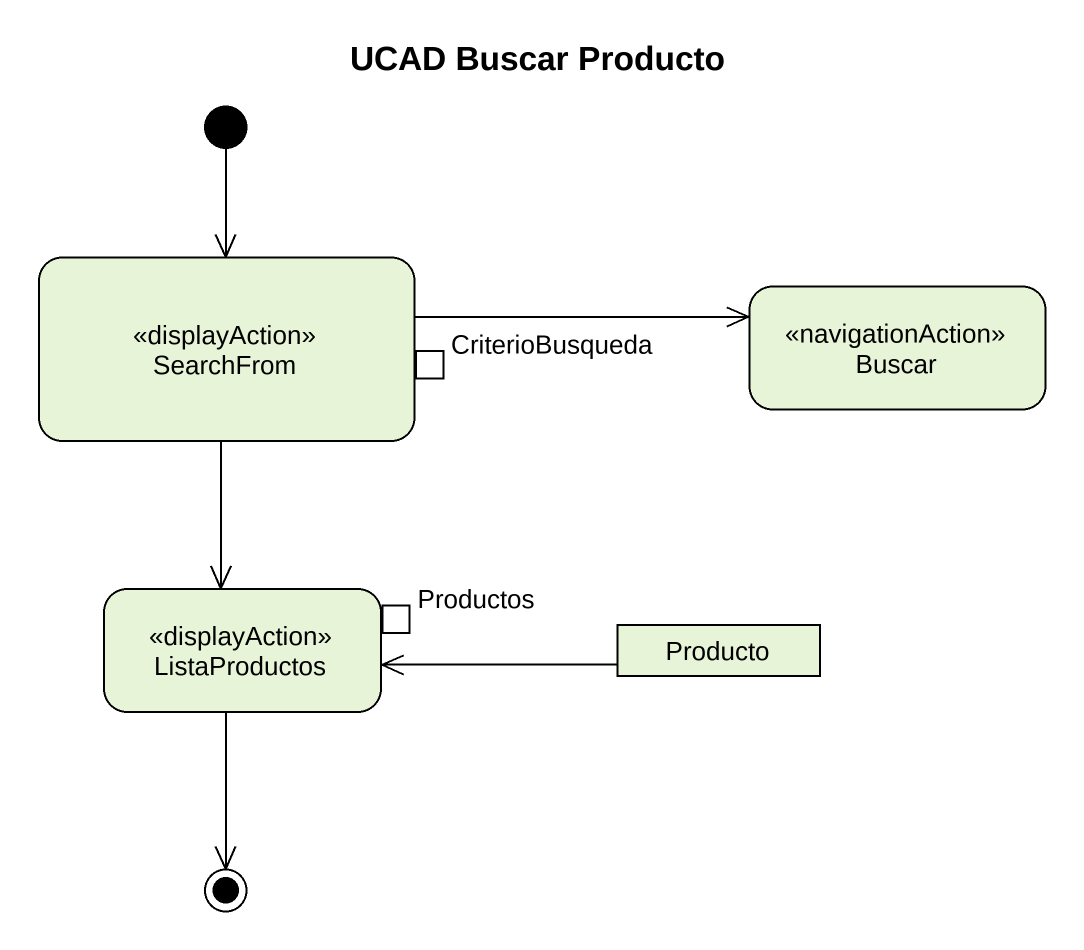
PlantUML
@startuml
title UCAD Buscar Producto
hide empty description
state SearchFrom <<displayAction>> {
  state CriterioBusqueda <<inputPin>>
}
state Buscar <<navigationAction>>
state ListaProductos <<displayAction>> {
  state Productos <<inputPin>>
}
state Producto <<object>>
[*] --> SearchFrom
SearchFrom -right-> Buscar
SearchFrom --> ListaProductos
Producto -left-> ListaProductos
ListaProductos --> [*]
@enduml
